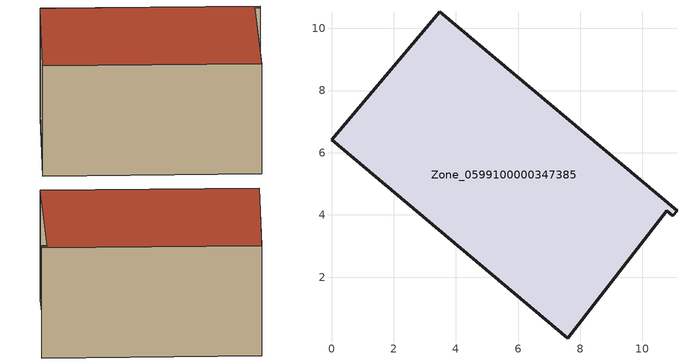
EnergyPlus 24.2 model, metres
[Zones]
Zone_0599100000347385
 floor ground (C_G): 10.79,4.14 7.59,0.03 0,6.42 3.48,10.54 11.11,4.13 10.98,3.98 z0.22
 wall outside (C_F): 11.11,4.13 3.48,10.54 0,6.42 7.59,0.03 10.79,4.14 10.98,3.98 11.11,4.13 z0.22:5.92
 roof outside (C_R): 7.59,0.03 10.79,4.14 10.98,3.98 11.11,4.13 3.48,10.54 0,6.42 z5.92
[BUILDING]
Pand.0599100000347385: North Axis=0; Terrain=City; Loads Convergence Tolerance Value=0.04; Temperature Convergence Tolerance Value=0.4; Solar Distribution=FullExterior; Maximum Number of Warmup Days=25; Minimum Number of Warmup Days=1
[Site:Location]
Rotterdam.The.Hague.AP_ZH_NLD Design_Conditions: Latitude=51.96; Longitude=4.45; Time Zone=1; Elevation=-4.5
[SITE:GROUNDTEMPERATURE:BUILDINGSURFACE]
18, 18, 18, 18, 18, 18, 18, 18, 18, 18, 18, 18
[MATERIAL] Thermal Absorptance=0.9; Solar Absorptance=0.7; Visible Absorptance=0.7
Name | Roughness | Thickness | Conductivity | Density | Specific Heat
G.TI.1992-2005 | MediumSmooth | 0.15 | 0.06 | 540 | 1210
F.TI.1992-2005 | Rough | 0.3 | 0.12 | 1920 | 840
R.TI.1992-2005 | MediumRough | 0.2 | 0.08 | 1500 | 1000
[CONSTRUCTION]
C_G: G.TI.1992-2005
C_F: F.TI.1992-2005
C_R: R.TI.1992-2005
[ZONE]
Zone_0599100000347385: Type=1; Multiplier=1; Ceiling Height=Autocalculate; Volume=Autocalculate; Floor Area=autocalculate; Part of Total Floor Area=Yes
[ZONEINFILTRATION:DESIGNFLOWRATE]
Infil_Zone_0599100000347385: Zone or ZoneList or Space or SpaceList=Zone_0599100000347385; Schedule=AlwaysOn; Design Flow Rate Calculation Method=Flow/Area; Flow Rate per Floor Area=0.0015; Constant Term Coefficient=1; Temperature Term Coefficient=0; Velocity Term Coefficient=0; Velocity Squared Term Coefficient=0
[HVACTEMPLATE:ZONE:IDEALLOADSAIRSYSTEM]
Zone_0599100000347385: Maximum Heating Supply Air Temperature=50; Minimum Cooling Supply Air Temperature=13; Maximum Heating Supply Air Humidity Ratio=0.0156; Minimum Cooling Supply Air Humidity Ratio=0.0077; Heating Limit=NoLimit; Cooling Limit=NoLimit; Dehumidification Control Type=ConstantSensibleHeatRatio; Cooling Sensible Heat Ratio=0.7; Dehumidification Setpoint=60; Humidification Control Type=None; Humidification Setpoint=30; Outdoor Air Method=None; Outdoor Air Flow Rate per Person=0.00944; Outdoor Air Flow Rate per Zone Floor Area=0; Outdoor Air Flow Rate per Zone=0; Demand Controlled Ventilation Type=None; Outdoor Air Economizer Type=NoEconomizer; Heat Recovery Type=None; Sensible Heat Recovery Effectiveness=0.7; Latent Heat Recovery Effectiveness=0.65
[ZONECONTROL:THERMOSTAT]
ThermostatControl_Zone_0599100000347385: Zone or ZoneList=Zone_0599100000347385; Control Type Schedule=DualSetpointControlType; Control 1=Thermostat_Zone_0599100000347385; Temperature Difference Between Cutout And Setpoint=0
[THERMOSTATSETPOINT:DUALSETPOINT]
Thermostat_Zone_0599100000347385: Heating Setpoint Temperature Schedule=HeatingSetpoint_Zone_0599100000347385; Cooling Setpoint Temperature Schedule=CoolingSetpoint_Zone_0599100000347385
[SCHEDULE:COMPACT]
HeatingSetpoint_Zone_0599100000347385: Through: 12/31, For: AllDays, Until: 24:00, 21
CoolingSetpoint_Zone_0599100000347385: Through: 12/31, For: AllDays, Until: 24:00, 24
DualSetpointControlType: Through: 12/31, For: AllDays, Until: 24:00, 4
AlwaysOn: Through: 12/31, For: AllDays, Until: 24:00, 1
